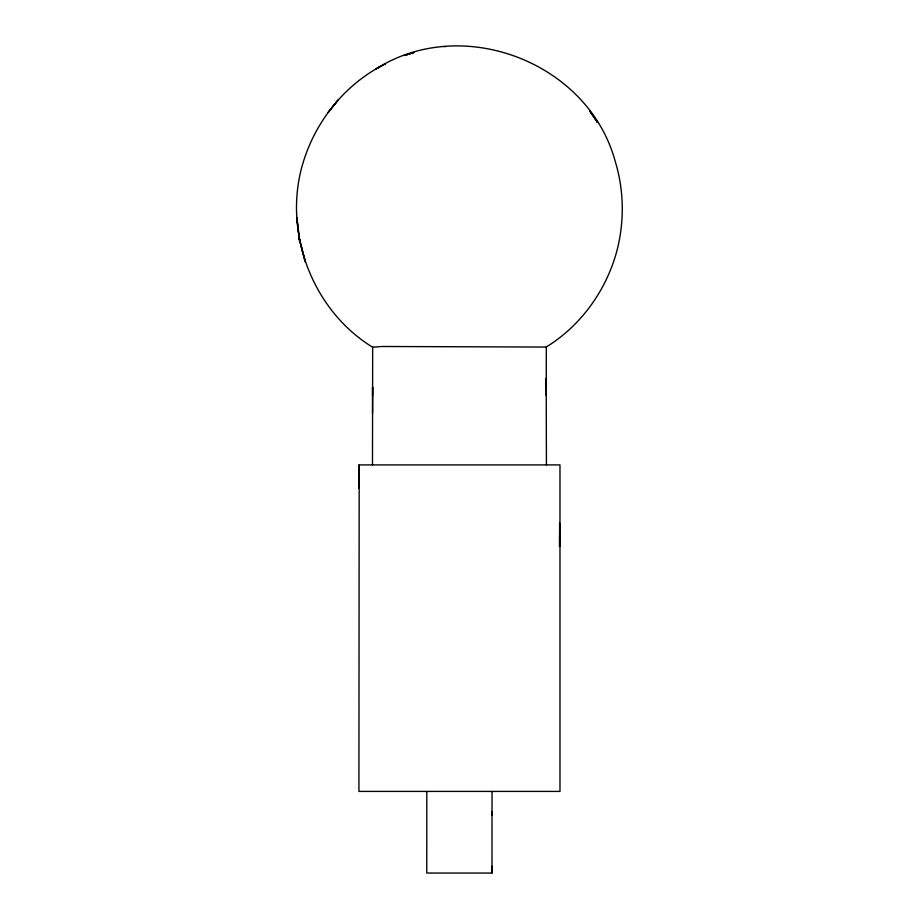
<?xml version="1.0" encoding="UTF-8"?>
<svg xmlns="http://www.w3.org/2000/svg" width="919" height="919" viewBox="0 0 919 919"><rect width="100%" height="100%" fill="white"/><g stroke="black" fill="none" stroke-linecap="round" stroke-linejoin="round"><path stroke-width="1.38" d="M359.168 488.23L358.915 791.42L559.981 791.42L559.981 464.911L359.053 464.911L359.168 488.23L359.065 464.911M492.033 791.42L491.987 873.05L426.772 873.05L426.807 791.42M546.231 395.652L546.323 346.555M559.614 534.881L559.568 546.541L559.625 523.221M372.563 412.964L372.666 347.233C310.737 309.335 281.386 227.958 304.212 159.159C317.446 118.482 346.808 83.066 385.222 63.928L376.032 68.959C462.257 14.003 588.24 62.228 615.167 161.181C623.3 187.717 624.392 216.114 618.682 243.259L618.28 245.224C608.746 286.889 582.692 324.614 546.162 347.06L381.948 346.486L372.666 347.233M372.586 395.652L372.609 386.991L372.482 464.911M491.975 815.233L491.987 811.833M404.383 55.508L413.918 52.555L405.497 55.151M444.245 46.674L445.554 46.524M546.426 464.911L546.185 378.341L546.231 386.991M491.987 873.05L491.964 866.249M337.56 100.722L328.163 112.451L338.158 99.987L337.56 100.722M591.399 113.416L589.757 111.004L597.453 122.411L591.399 113.416M304.775 259.939L299.341 238.745L296.848 217.47L299.56 240.767L299.341 238.745L305.257 261.904L304.775 259.939"/></g></svg>
